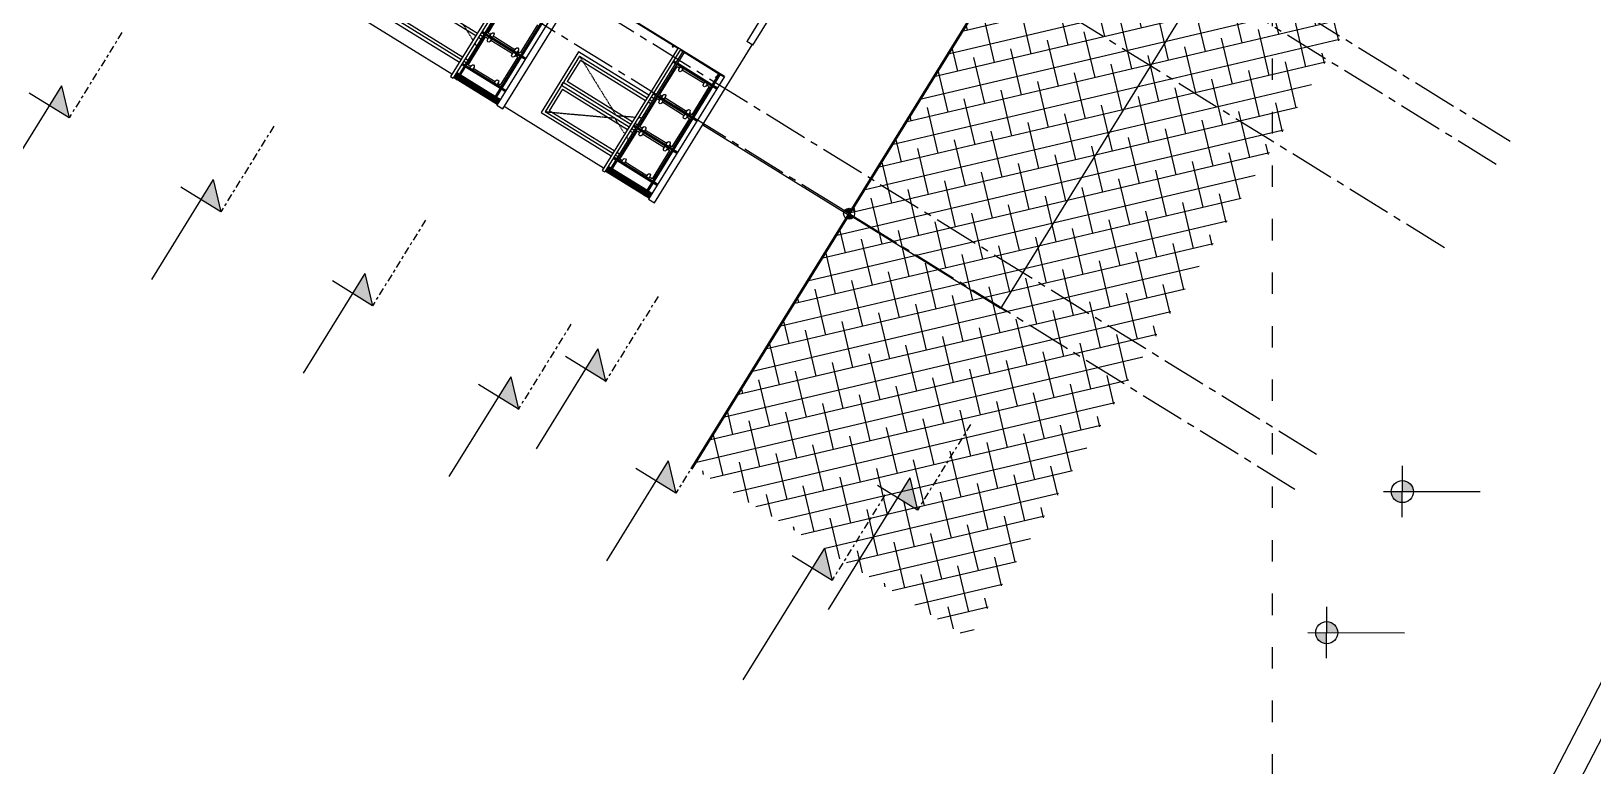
# Model space of a CAD drawing. Header units: millimetres. Extents: x 1373 to 40779, y 1939 to 6439.
# Drawn here: x 2714 to 3371, y 2988 to 3296 of the extents above; entities that cross this region are included whole.
import ezdxf

# ---------------------------------------------------------------- set-up
doc = ezdxf.new("R2010")
doc.units = ezdxf.units.MM
for name, pattern in [('ACAD_ISO03W100', [30, 12, -18]), ('Center', [3, 1.2, -0.6, 0.6, -0.6]), ('Centre', [1.34939, 0.635, -0.23813, 0.23813, -0.23813]), ('DASHDOTX2', [50.8, 25.4, -12.7, 0, -12.7]), ('IMPORT-CENTER2', [112.5, 75, -12.5, 12.5, -12.5])]:
    doc.linetypes.add(name, pattern=pattern)
for name, color, linetype, lineweight in [('A-DETL', 6, 'Continuous', 30), ('A-DOOR', 31, 'Continuous', 18), ('A-DOOR-FRAM', 31, 'Continuous', 18), ('A-FLOR', 192, 'Continuous', 30), ('A-FLOR-HRAL', 11, 'Continuous', 18), ('A-FLOR-LEVL', 51, 'Continuous', 18), ('A-GLAZ', 151, 'Continuous', 18), ('A-WALL', 20, 'Continuous', 9), ('HESAPLAMALAR', 2, 'Continuous', 30), ('kest', 4, 'DASHDOTX2', 50), ('S-GRID', 252, 'IMPORT-CENTER2', 5), ('ÖLÇÜ', 30, 'Continuous', 20)]:
    doc.layers.add(name, color=color, linetype=linetype, lineweight=lineweight)
doc.layers.add('TEFRIŞ', color=7, linetype='Continuous')
doc.styles.get("Standard").update_dxf_attribs({"font": 'arial.ttf'})
doc.dimstyles.new('vaziyet için', dxfattribs={"dimtxt": 25, "dimasz": 15, "dimexe": 0.01, "dimexo": 0.01, "dimtad": 1, "dimdec": 0, "dimtxsty": 'Standard', "dimblk": 'ARCHTICK', "dimcen": 2.5, "dimclrt": 1, "dimazin": 3, "dimtfac": 1, "dimtdec": 0, "dimtmove": 0, "dimatfit": 3, "dimldrblk": 'ARCHTICK', "dimfxl": 2, "dimfxlon": 1, "dimarcsym": 0})

# ---------------------------------------------------------------- blocks, each defined once
blk = doc.blocks.new('_ArchTick')
at = {"color": 0, "linetype": 'ByBlock', "const_width": 0.15}
blk.add_lwpolyline([(-0.5, -0.5), (0.5, 0.5)], dxfattribs=at)
blk = doc.blocks.new('*D20622')
at = {"color": 0, "lineweight": -2, "transparency": 16777216}
for p, q in [((25641, -17347.9), (25307.2, -17991.7)), ((25642.8, -17348.8), (25641, -17347.9)), ((24940, -18699.9), (25273.8, -18056.1)), ((24941.8, -18700.8), (24940, -18699.9))]:
    blk.add_line(p, q, dxfattribs=at)
at = {"layer": 'Defpoints', "color": 0, "transparency": 16777216}
for p in [(25641, -17347.9), (25710.2, -17383.8), (25009.2, -18735.8)]:
    blk.add_point(p, dxfattribs=at)
at = {"color": 0, "lineweight": -2, "transparency": 16777216, "xscale": 15, "yscale": 15, "zscale": 15}
for p, rotation in [((25641, -17347.9), 62.59366157030384), ((24940, -18699.9), 242.5936615703039)]:
    blk.add_blockref('_ArchTick', p, dxfattribs=dict(at, rotation=rotation))
at = {"color": 1, "transparency": 16777216, "insert": (25290.5, -18023.9), "char_height": 25, "attachment_point": 5, "rotation": 62.5937}
blk.add_mtext('\\A1;1523', dxfattribs=at)
blk = doc.blocks.new('*D20681')
at = {"color": 0, "lineweight": -2, "transparency": 16777216}
for p, q in [((1782.4, 4151.2), (1123.7, 2879.7)), ((1784.2, 4150.3), (1782.4, 4151.2)), ((430.4, 1541.2), (1089.1, 2812.8)), ((432.2, 1540.3), (430.4, 1541.2))]:
    blk.add_line(p, q, dxfattribs=at)
at = {"layer": 'Defpoints', "color": 0, "transparency": 16777216}
for p in [(1890.6, 4095.2), (430.4, 1541.2), (538.6, 1485.2)]:
    blk.add_point(p, dxfattribs=at)
at = {"color": 0, "lineweight": -2, "transparency": 16777216, "xscale": 15, "yscale": 15, "zscale": 15}
for p, rotation in [((1782.4, 4151.2), 62.61549720271305), ((430.4, 1541.2), 242.6154972027131)]:
    blk.add_blockref('_ArchTick', p, dxfattribs=dict(at, rotation=rotation))
at = {"color": 1, "transparency": 16777216, "insert": (1106.4, 2846.2), "char_height": 25, "attachment_point": 5, "rotation": 62.6155}
blk.add_mtext('\\A1;2939', dxfattribs=at)
blk = doc.blocks.new('sfthgfhfgh')
at = {"layer": 'ÖLÇÜ'}
h = blk.add_hatch(color=256, dxfattribs=at)
h.paths.add_polyline_path([(-3321.6, 15883.9), (-3321.1, 15834.4), (-3271.6, 15834.9, 0.414214)])
h.paths.add_polyline_path([(-3370.6, 15833.9, 0.414214), (-3320.6, 15784.9), (-3321.1, 15834.4)])
at = {"layer": 'TEFRIŞ', "color": 4}
blk.add_line((-3320.4, 15719.6), (-3321.8, 15950.7), dxfattribs=at)
at = {"layer": 'ÖLÇÜ'}
blk.add_line((-3406.1, 15833.6), (-2971.1, 15837.8), dxfattribs=at)
blk.add_circle((-3321.1, 15834.4), 49.5, dxfattribs=at)
blk = doc.blocks.new('_MB_KAPI_CAMLI_B - _m_kapı_90_camlı-V74-ÖN GÖRÜNÜŞ')
at = {"layer": 'A-DOOR'}
for p, q in [((1027.2, 200), (1027.2, 201.2)), ((1028.7, 200.7), (1027.2, 200.7)), ((1027.2, 198.8), (1027.2, 200)), ((1027.2, 199.3), (1028.7, 199.3)), ((1027.9, 110.2), (1027.9, 110.8)), ((1034.1, 110.5), (1028.3, 110.5)), ((1028.3, 110.5), (1028.3, 110.2)), ((1036.1, 111.5), (1034.1, 111.5)), ((1034.1, 111.5), (1034.1, 110.2)), ((1036.1, 111.5), (1036.1, 110.2))]:
    blk.add_line(p, q, dxfattribs=at)
at = {"layer": 'A-DOOR', "flags": 128}
for points in [[(1029.7, 200.7), (1029.7, 200.7), (1029.7, 200.7), (1029.7, 200.7), (1029.7, 200.7), (1029.7, 200.7), (1029.7, 200.7), (1029.6, 200.7), (1029.6, 200.7), (1029.6, 200.7), (1029.6, 200.7), (1029.6, 200.7), (1029.6, 200.7), (1029.6, 200.7), (1029.5, 200.7), (1029.5, 200.7), (1029.5, 200.7), (1029.5, 200.7), (1029.4, 200.7), (1029.4, 200.7), (1029.4, 200.7), (1029.4, 200.7), (1029.3, 200.7), (1029.3, 200.7), (1029.3, 200.7), (1029.2, 200.7), (1029.2, 200.7), (1029.2, 200.7), (1029.1, 200.7), (1029.1, 200.7), (1029, 200.7), (1029, 200.7), (1029, 200.7), (1028.9, 200.7), (1028.9, 200.7), (1028.9, 200.7), (1028.8, 200.7), (1028.8, 200.7), (1028.7, 200.7), (1028.7, 200.7), (1028.7, 200.7)], [(1028.7, 199.3), (1028.7, 199.3), (1028.8, 199.3), (1028.8, 199.3), (1028.8, 199.3), (1028.9, 199.3), (1028.9, 199.3), (1029, 199.3), (1029, 199.3), (1029, 199.3), (1029.1, 199.3), (1029.1, 199.3), (1029.1, 199.3), (1029.2, 199.3), (1029.2, 199.3), (1029.3, 199.3), (1029.3, 199.3), (1029.3, 199.3), (1029.3, 199.3), (1029.4, 199.3), (1029.4, 199.3), (1029.4, 199.3), (1029.5, 199.3), (1029.5, 199.3), (1029.5, 199.3), (1029.5, 199.3), (1029.5, 199.3), (1029.6, 199.3), (1029.6, 199.3), (1029.6, 199.3), (1029.6, 199.3), (1029.6, 199.3), (1029.6, 199.3), (1029.7, 199.3), (1029.7, 199.3), (1029.7, 199.3), (1029.7, 199.3), (1029.7, 199.3), (1029.7, 199.3), (1029.7, 199.3)], [(1027.1, 111.7), (1027.1, 111.7), (1027.2, 111.7), (1027.3, 111.6), (1027.3, 111.6), (1027.4, 111.5), (1027.5, 111.5), (1027.5, 111.4), (1027.6, 111.3), (1027.6, 111.3), (1027.7, 111.2), (1027.7, 111.2), (1027.8, 111.1), (1027.8, 111), (1027.8, 111), (1027.9, 110.9), (1027.9, 110.8), (1027.9, 110.8)], [(1027.9, 110.8), (1027.9, 110.8), (1027.9, 110.8), (1027.9, 110.8), (1028, 110.7), (1028, 110.7), (1028, 110.7), (1028, 110.7), (1028, 110.7), (1028, 110.7), (1028, 110.6), (1028.1, 110.6), (1028.1, 110.6), (1028.1, 110.6), (1028.1, 110.6), (1028.1, 110.6), (1028.1, 110.6), (1028.2, 110.6), (1028.2, 110.5), (1028.2, 110.5), (1028.2, 110.5), (1028.2, 110.5), (1028.3, 110.5), (1028.3, 110.5), (1028.3, 110.5), (1028.3, 110.5), (1028.3, 110.5), (1028.3, 110.5)]]:
    blk.add_lwpolyline(points, dxfattribs=at)
at = {"layer": 'A-DOOR'}
for start, end in [(60, 105), (255, 300), (0, 30), (330, 0)]:
    blk.add_arc((1029.7, 200), 0.7, start, end, dxfattribs=at)
at = {"layer": 'A-DOOR-FRAM'}
for p, q in [((1027.1, 317.5), (1026.1, 317.5)), ((1027.1, 317.5), (1027.1, 191.4)), ((1027.1, 186.4), (1027.1, 181.3)), ((1027.1, 178.7), (1027.1, 110.2)), ((1027.1, 107.6), (1027.1, 100))]:
    blk.add_line(p, q, dxfattribs=at)
blk = doc.blocks.new('RFFRFR')
at = {"layer": 'A-FLOR-LEVL'}
for points in [[(27079, -1469.4), (27079, -1508.9), (27039.6, -1469.4)], [(27079, -1772.2), (27079, -1811.7), (27039.6, -1772.2)], [(27079, -2072.2), (27079, -2111.7), (27039.6, -2072.2)], [(27079, -2372.2), (27079, -2411.7), (27039.6, -2372.2)], [(27079, -2672.2), (27079, -2711.7), (27039.6, -2672.2)], [(27097.9, -2972.2), (27097.9, -3011.7), (27058.4, -2972.2)], [(26981.1, -3072.2), (26981.1, -3111.7), (26941.6, -3072.2)], [(27079, -3271.7), (27079, -3311.2), (27039.6, -3271.7)], [(27065.5, -3572.2), (27065.5, -3611.7), (27026, -3572.2)], [(26889.4, -3632.2), (26889.4, -3671.7), (26849.9, -3632.2)]]:
    blk.add_hatch(color=256, dxfattribs=at).paths.add_polyline_path(points)
for p, q in [((27079, -1508.9), (27079, -1430)), ((27039.6, -1469.4), (27079, -1508.9)), ((27039.6, -1469.4), (27237, -1469.4)), ((27079, -1811.7), (27079, -1732.7)), ((27039.6, -1772.2), (27079, -1811.7)), ((27039.6, -1772.2), (27237, -1772.2)), ((27079, -2111.7), (27079, -2032.7)), ((27039.6, -2072.2), (27079, -2111.7)), ((27039.6, -2072.2), (27237, -2072.2)), ((27079, -2411.7), (27079, -2332.7)), ((27039.6, -2372.2), (27079, -2411.7)), ((27039.6, -2372.2), (27237, -2372.2)), ((27079, -2711.7), (27079, -2632.7)), ((27039.6, -2672.2), (27079, -2711.7)), ((27039.6, -2672.2), (27237, -2672.2)), ((27097.9, -3011.7), (27097.9, -2932.7)), ((27058.4, -2972.2), (27097.9, -3011.7)), ((27058.4, -2972.2), (27255.9, -2972.2)), ((26981.1, -3111.7), (26981.1, -3032.7)), ((26941.6, -3072.2), (26981.1, -3111.7)), ((26941.6, -3072.2), (27139.1, -3072.2)), ((27079, -3311.2), (27079, -3232.2)), ((27039.6, -3271.7), (27079, -3311.2)), ((27039.6, -3271.7), (27237, -3271.7)), ((27065.5, -3611.7), (27065.5, -3532.7)), ((26889.4, -3671.7), (26889.4, -3592.7)), ((27026, -3572.2), (27065.5, -3611.7)), ((27026, -3572.2), (27286.7, -3572.2)), ((26849.9, -3632.2), (26889.4, -3671.7)), ((26849.9, -3632.2), (27110.6, -3632.2))]:
    blk.add_line(p, q, dxfattribs=at)
at = {"layer": 'A-FLOR-LEVL', "linetype": 'Centre', "ltscale": 20}
for p, q in [((26909.9, -1508.9), (27079, -1508.9)), ((26909.9, -1811.7), (27079, -1811.7)), ((26909.9, -2111.7), (27079, -2111.7)), ((26909.9, -2411.7), (27079, -2411.7)), ((26909.9, -2711.7), (27079, -2711.7)), ((26929.9, -3011.7), (27099, -3011.7)), ((26813.1, -3111.7), (26982.2, -3111.7)), ((26909.9, -3311.2), (27079, -3311.2)), ((26896.4, -3611.7), (27065.5, -3611.7)), ((26720.2, -3671.7), (26889.4, -3671.7))]:
    blk.add_line(p, q, dxfattribs=at)
blk = doc.blocks.new('A$C06b003cd')
at = {"layer": 'A-DETL', "lineweight": 25}
h = blk.add_hatch(dxfattribs=at)
h.set_pattern_fill('ANSI38', color=8, scale=10)
h.set_pattern_definition([(45, (-29923.67, -2691.71), (-22.45064, 22.45064), []), (135, (-29923.67, -2691.71), (-67.35192, 22.45064), [79.375, -47.625])])
h.paths.add_polyline_path([(289.9, 884), (3343.9, 884), (3343.9, 337.1), (289.9, 337.1)])
at = {"layer": 'A-FLOR', "color": 1, "lineweight": 20}
for p, q in [((2756.2, 1484), (2998.7, 1484)), ((2998.7, 1472), (2756.2, 1472)), ((2998.7, 1484), (2998.7, 1472)), ((2756.2, 1184), (2998.7, 1184)), ((2998.7, 1184), (2998.7, 1172)), ((2998.7, 1172), (2686.3, 1172)), ((2842.4, 584), (2842.4, 572))]:
    blk.add_line(p, q, dxfattribs=at)
at = {"layer": 'A-FLOR-HRAL'}
for p, q in [((2756.2, 1575.5), (2998.7, 1575.5)), ((2998.7, 1575.5), (2998.7, 1570.4)), ((2756.2, 1570.4), (2998.7, 1570.4)), ((2756.2, 1565.3), (2997.3, 1565.3)), ((2756.2, 1562.8), (2997.3, 1562.8)), ((2903.3, 1560.2), (2847.4, 1560.2)), ((2905.8, 1555.2), (2900.7, 1555.2)), ((2900.7, 1550.1), (2905.8, 1550.1)), ((2903.3, 1555.2), (2903.3, 1560.2)), ((2903.3, 1506.9), (2903.3, 1550.1)), ((2905.8, 1550.1), (2905.8, 1555.2)), ((2906.1, 1565.3), (2906.1, 1570.4)), ((2906.1, 1494.2), (2906.1, 1562.8)), ((2908, 1570.4), (2908, 1565.3)), ((2908, 1562.8), (2908, 1494.2)), ((2913.4, 1555.2), (2908.3, 1555.2)), ((2908.3, 1555.2), (2908.3, 1550.1)), ((2908.3, 1550.1), (2913.4, 1550.1)), ((2966.8, 1560.2), (2910.9, 1560.2)), ((2910.9, 1560.2), (2910.9, 1555.2)), ((2910.9, 1550.1), (2910.9, 1506.9)), ((2969.3, 1555.2), (2964.2, 1555.2)), ((2964.2, 1550.1), (2969.3, 1550.1)), ((2966.8, 1555.2), (2966.8, 1560.2)), ((2966.8, 1506.9), (2966.8, 1550.1)), ((2969.3, 1550.1), (2969.3, 1555.2)), ((2969.6, 1565.3), (2969.6, 1570.4)), ((2969.6, 1494.2), (2969.6, 1562.8)), ((2971.5, 1570.4), (2971.5, 1565.3)), ((2971.5, 1562.8), (2971.5, 1494.2)), ((2987.7, 1565.3), (2987.7, 1570.4)), ((2987.7, 1494.2), (2987.7, 1562.8)), ((2989, 1565.3), (2989, 1570.4)), ((2989, 1494.2), (2989, 1562.8)), ((2989.1, 1565.3), (2989.1, 1570.4)), ((2989.1, 1494.2), (2989.1, 1562.8)), ((2989.6, 1555.2), (2989.4, 1555.2)), ((2989.4, 1555.2), (2989.4, 1550.1)), ((2989.4, 1550.1), (2989.6, 1550.1)), ((2990.4, 1555.2), (2989.6, 1555.2)), ((2989.6, 1550.1), (2990.4, 1550.1)), ((2990.2, 1560.2), (2990.2, 1555.2)), ((2991.8, 1560.2), (2990.2, 1560.2)), ((2990.2, 1550.1), (2990.2, 1506.9)), ((2991, 1565.3), (2991, 1570.4)), ((2991, 1560.2), (2991, 1562.8)), ((2991.6, 1565.3), (2991.6, 1570.4)), ((2991.6, 1560.2), (2991.6, 1562.8)), ((2991.8, 1565.3), (2991.8, 1570.4)), ((2991.8, 1494.2), (2991.8, 1562.8)), ((2991.9, 1565.3), (2991.9, 1570.4)), ((2991.9, 1494.2), (2991.9, 1562.8)), ((2992.4, 1555.2), (2992.2, 1555.2)), ((2992.2, 1555.2), (2992.2, 1550.1)), ((2992.2, 1550.1), (2992.4, 1550.1)), ((2993.2, 1555.2), (2992.4, 1555.2)), ((2992.4, 1550.1), (2993.2, 1550.1)), ((2992.9, 1560.2), (2992.9, 1555.2)), ((2994.5, 1560.2), (2992.9, 1560.2)), ((2992.9, 1550.1), (2992.9, 1506.9)), ((2993.8, 1565.3), (2993.8, 1570.4)), ((2993.8, 1560.2), (2993.8, 1562.8)), ((2994.5, 1565.3), (2994.5, 1570.4)), ((2994.5, 1494.2), (2994.5, 1562.8)), ((2994.6, 1565.3), (2994.6, 1570.4)), ((2994.6, 1494.2), (2994.6, 1562.8)), ((2994.7, 1570.4), (2994.7, 1484)), ((2996.1, 1484), (2996.1, 1570.4)), ((2997.3, 1484), (2997.3, 1570.4)), ((2997.3, 1565.3), (2997.3, 1562.8)), ((2847.4, 1496.7), (2903.3, 1496.7)), ((2905.8, 1506.9), (2900.7, 1506.9)), ((2900.7, 1501.8), (2905.8, 1501.8)), ((2903.3, 1496.7), (2903.3, 1501.8)), ((2905.8, 1501.8), (2905.8, 1506.9)), ((2913.4, 1506.9), (2908.3, 1506.9)), ((2908.3, 1506.9), (2908.3, 1501.8)), ((2908.3, 1501.8), (2913.4, 1501.8)), ((2910.9, 1501.8), (2910.9, 1496.7)), ((2910.9, 1496.7), (2966.8, 1496.7)), ((2969.3, 1506.9), (2964.2, 1506.9)), ((2964.2, 1501.8), (2969.3, 1501.8)), ((2966.8, 1496.7), (2966.8, 1501.8)), ((2969.3, 1501.8), (2969.3, 1506.9)), ((2989.6, 1506.9), (2989.4, 1506.9)), ((2989.4, 1506.9), (2989.4, 1501.8)), ((2989.4, 1501.8), (2989.6, 1501.8)), ((2990.4, 1506.9), (2989.6, 1506.9)), ((2989.6, 1501.8), (2990.4, 1501.8)), ((2990.2, 1501.8), (2990.2, 1496.7)), ((2990.2, 1496.7), (2991.8, 1496.7)), ((2991, 1494.2), (2991, 1496.7)), ((2991.6, 1494.2), (2991.6, 1496.7)), ((2992.4, 1506.9), (2992.2, 1506.9)), ((2992.2, 1506.9), (2992.2, 1501.8)), ((2992.2, 1501.8), (2992.4, 1501.8)), ((2993.2, 1506.9), (2992.4, 1506.9)), ((2992.4, 1501.8), (2993.2, 1501.8)), ((2992.9, 1501.8), (2992.9, 1496.7)), ((2992.9, 1496.7), (2994.5, 1496.7)), ((2993.8, 1494.2), (2993.8, 1496.7)), ((2756.2, 1494.2), (2997.3, 1494.2)), ((2756.2, 1491.7), (2997.3, 1491.7)), ((2906.1, 1484), (2906.1, 1491.7)), ((2908, 1491.7), (2908, 1484)), ((2969.6, 1484), (2969.6, 1491.7)), ((2971.5, 1491.7), (2971.5, 1484)), ((2987.7, 1484), (2987.7, 1491.7)), ((2989, 1484), (2989, 1491.7)), ((2989.1, 1484), (2989.1, 1491.7)), ((2991, 1484), (2991, 1491.7)), ((2991.6, 1484), (2991.6, 1491.7)), ((2991.8, 1484), (2991.8, 1491.7)), ((2991.9, 1484), (2991.9, 1491.7)), ((2993.8, 1484), (2993.8, 1491.7)), ((2994.5, 1484), (2994.5, 1491.7)), ((2994.6, 1484), (2994.6, 1491.7)), ((2997.3, 1494.2), (2997.3, 1491.7)), ((2756.2, 1275.5), (2998.7, 1275.5)), ((2756.2, 1270.4), (2998.7, 1270.4)), ((2756.2, 1265.3), (2997.3, 1265.3)), ((2756.2, 1262.8), (2997.3, 1262.8)), ((2756.9, 1184), (2756.9, 1270.4)), ((2779.1, 1265.3), (2779.1, 1270.4)), ((2779.1, 1194.2), (2779.1, 1262.8)), ((2781, 1270.4), (2781, 1265.3)), ((2781, 1262.8), (2781, 1194.2)), ((2839.8, 1260.2), (2783.9, 1260.2)), ((2783.9, 1260.2), (2783.9, 1255.2)), ((2839.8, 1255.2), (2839.8, 1260.2)), ((2842.6, 1265.3), (2842.6, 1270.4)), ((2842.6, 1194.2), (2842.6, 1262.8)), ((2844.5, 1270.4), (2844.5, 1265.3)), ((2844.5, 1262.8), (2844.5, 1194.2)), ((2903.3, 1260.2), (2847.4, 1260.2)), ((2847.4, 1260.2), (2847.4, 1255.2)), ((2903.3, 1255.2), (2903.3, 1260.2)), ((2906.1, 1265.3), (2906.1, 1270.4)), ((2906.1, 1194.2), (2906.1, 1262.8)), ((2908, 1270.4), (2908, 1265.3)), ((2908, 1262.8), (2908, 1194.2)), ((2966.8, 1260.2), (2910.9, 1260.2)), ((2910.9, 1260.2), (2910.9, 1255.2)), ((2966.8, 1255.2), (2966.8, 1260.2)), ((2969.6, 1265.3), (2969.6, 1270.4)), ((2969.6, 1194.2), (2969.6, 1262.8)), ((2971.5, 1270.4), (2971.5, 1265.3)), ((2971.5, 1262.8), (2971.5, 1194.2)), ((2987.7, 1265.3), (2987.7, 1270.4)), ((2987.7, 1194.2), (2987.7, 1262.8)), ((2989, 1265.3), (2989, 1270.4)), ((2989, 1194.2), (2989, 1262.8)), ((2989.1, 1265.3), (2989.1, 1270.4)), ((2989.1, 1194.2), (2989.1, 1262.8)), ((2990.2, 1260.2), (2990.2, 1255.2)), ((2991.8, 1260.2), (2990.2, 1260.2)), ((2991, 1265.3), (2991, 1270.4)), ((2991, 1260.2), (2991, 1262.8)), ((2991.6, 1265.3), (2991.6, 1270.4)), ((2991.6, 1260.2), (2991.6, 1262.8)), ((2991.8, 1265.3), (2991.8, 1270.4)), ((2991.8, 1194.2), (2991.8, 1262.8)), ((2991.9, 1265.3), (2991.9, 1270.4)), ((2991.9, 1194.2), (2991.9, 1262.8)), ((2992.9, 1260.2), (2992.9, 1255.2)), ((2994.5, 1260.2), (2992.9, 1260.2)), ((2993.8, 1265.3), (2993.8, 1270.4)), ((2993.8, 1260.2), (2993.8, 1262.8)), ((2994.5, 1265.3), (2994.5, 1270.4)), ((2994.5, 1194.2), (2994.5, 1262.8)), ((2994.6, 1265.3), (2994.6, 1270.4)), ((2994.6, 1194.2), (2994.6, 1262.8)), ((2994.7, 1270.4), (2994.7, 1184)), ((2996.1, 1184), (2996.1, 1270.4)), ((2997.3, 1184), (2997.3, 1270.4)), ((2997.3, 1265.3), (2997.3, 1262.8)), ((2998.7, 1275.5), (2998.7, 1270.4)), ((2786.4, 1255.2), (2781.3, 1255.2)), ((2781.3, 1255.2), (2781.3, 1250.1)), ((2781.3, 1250.1), (2786.4, 1250.1)), ((2783.9, 1250.1), (2783.9, 1206.9)), ((2842.3, 1255.2), (2837.2, 1255.2)), ((2837.2, 1250.1), (2842.3, 1250.1)), ((2839.8, 1206.9), (2839.8, 1250.1)), ((2842.3, 1250.1), (2842.3, 1255.2)), ((2849.9, 1255.2), (2844.8, 1255.2)), ((2844.8, 1255.2), (2844.8, 1250.1)), ((2844.8, 1250.1), (2849.9, 1250.1)), ((2847.4, 1250.1), (2847.4, 1206.9)), ((2905.8, 1255.2), (2900.7, 1255.2)), ((2900.7, 1250.1), (2905.8, 1250.1)), ((2903.3, 1206.9), (2903.3, 1250.1)), ((2905.8, 1250.1), (2905.8, 1255.2)), ((2913.4, 1255.2), (2908.3, 1255.2)), ((2908.3, 1255.2), (2908.3, 1250.1)), ((2908.3, 1250.1), (2913.4, 1250.1)), ((2910.9, 1250.1), (2910.9, 1206.9)), ((2969.3, 1255.2), (2964.2, 1255.2)), ((2964.2, 1250.1), (2969.3, 1250.1)), ((2966.8, 1206.9), (2966.8, 1250.1)), ((2969.3, 1250.1), (2969.3, 1255.2)), ((2989.6, 1255.2), (2989.4, 1255.2)), ((2989.4, 1255.2), (2989.4, 1250.1)), ((2989.4, 1250.1), (2989.6, 1250.1)), ((2990.4, 1255.2), (2989.6, 1255.2)), ((2989.6, 1250.1), (2990.4, 1250.1)), ((2990.2, 1250.1), (2990.2, 1206.9)), ((2992.4, 1255.2), (2992.2, 1255.2)), ((2992.2, 1255.2), (2992.2, 1250.1)), ((2992.2, 1250.1), (2992.4, 1250.1)), ((2993.2, 1255.2), (2992.4, 1255.2)), ((2992.4, 1250.1), (2993.2, 1250.1)), ((2992.9, 1250.1), (2992.9, 1206.9)), ((2756.2, 1194.2), (2997.3, 1194.2)), ((2756.2, 1191.7), (2997.3, 1191.7)), ((2779.1, 1184), (2779.1, 1191.7)), ((2781, 1191.7), (2781, 1184)), ((2786.4, 1206.9), (2781.3, 1206.9)), ((2781.3, 1206.9), (2781.3, 1201.8)), ((2781.3, 1201.8), (2786.4, 1201.8)), ((2783.9, 1201.8), (2783.9, 1196.7)), ((2783.9, 1196.7), (2839.8, 1196.7)), ((2842.3, 1206.9), (2837.2, 1206.9)), ((2837.2, 1201.8), (2842.3, 1201.8)), ((2839.8, 1196.7), (2839.8, 1201.8)), ((2842.3, 1201.8), (2842.3, 1206.9)), ((2842.6, 1184), (2842.6, 1191.7)), ((2844.5, 1191.7), (2844.5, 1184)), ((2849.9, 1206.9), (2844.8, 1206.9)), ((2844.8, 1206.9), (2844.8, 1201.8)), ((2844.8, 1201.8), (2849.9, 1201.8)), ((2847.4, 1201.8), (2847.4, 1196.7)), ((2847.4, 1196.7), (2903.3, 1196.7)), ((2905.8, 1206.9), (2900.7, 1206.9)), ((2900.7, 1201.8), (2905.8, 1201.8)), ((2903.3, 1196.7), (2903.3, 1201.8)), ((2905.8, 1201.8), (2905.8, 1206.9)), ((2906.1, 1184), (2906.1, 1191.7)), ((2908, 1191.7), (2908, 1184)), ((2913.4, 1206.9), (2908.3, 1206.9)), ((2908.3, 1206.9), (2908.3, 1201.8)), ((2908.3, 1201.8), (2913.4, 1201.8)), ((2910.9, 1201.8), (2910.9, 1196.7)), ((2910.9, 1196.7), (2966.8, 1196.7)), ((2969.3, 1206.9), (2964.2, 1206.9)), ((2964.2, 1201.8), (2969.3, 1201.8)), ((2966.8, 1196.7), (2966.8, 1201.8)), ((2969.3, 1201.8), (2969.3, 1206.9)), ((2969.6, 1184), (2969.6, 1191.7)), ((2971.5, 1191.7), (2971.5, 1184)), ((2987.7, 1184), (2987.7, 1191.7)), ((2989, 1184), (2989, 1191.7)), ((2989.1, 1184), (2989.1, 1191.7)), ((2989.6, 1206.9), (2989.4, 1206.9)), ((2989.4, 1206.9), (2989.4, 1201.8)), ((2989.4, 1201.8), (2989.6, 1201.8)), ((2990.4, 1206.9), (2989.6, 1206.9)), ((2989.6, 1201.8), (2990.4, 1201.8)), ((2990.2, 1201.8), (2990.2, 1196.7)), ((2990.2, 1196.7), (2991.8, 1196.7)), ((2991, 1194.2), (2991, 1196.7)), ((2991, 1184), (2991, 1191.7)), ((2991.6, 1194.2), (2991.6, 1196.7)), ((2991.6, 1184), (2991.6, 1191.7)), ((2991.8, 1184), (2991.8, 1191.7)), ((2991.9, 1184), (2991.9, 1191.7)), ((2992.4, 1206.9), (2992.2, 1206.9)), ((2992.2, 1206.9), (2992.2, 1201.8)), ((2992.2, 1201.8), (2992.4, 1201.8)), ((2993.2, 1206.9), (2992.4, 1206.9)), ((2992.4, 1201.8), (2993.2, 1201.8)), ((2992.9, 1201.8), (2992.9, 1196.7)), ((2992.9, 1196.7), (2994.5, 1196.7)), ((2993.8, 1194.2), (2993.8, 1196.7)), ((2993.8, 1184), (2993.8, 1191.7)), ((2994.5, 1184), (2994.5, 1191.7)), ((2994.6, 1184), (2994.6, 1191.7)), ((2997.3, 1194.2), (2997.3, 1191.7))]:
    blk.add_line(p, q, dxfattribs=at)
at = {"layer": 'A-FLOR-HRAL', "linetype": 'Continuous'}
for p, q in [((2907.1, 1565.3), (2907.1, 1570.4)), ((2907.1, 1494.2), (2907.1, 1562.8)), ((2970.6, 1565.3), (2970.6, 1570.4)), ((2970.6, 1494.2), (2970.6, 1562.8)), ((2989.1, 1565.3), (2989.1, 1567.9)), ((2990, 1565.3), (2990, 1570.4)), ((2990, 1555.2), (2990, 1562.8)), ((2990, 1506.9), (2990, 1550.1)), ((2991.8, 1565.3), (2991.8, 1567.9)), ((2992.8, 1565.3), (2992.8, 1570.4)), ((2992.8, 1555.2), (2992.8, 1562.8)), ((2992.8, 1506.9), (2992.8, 1550.1)), ((2989.1, 1494.2), (2989.1, 1499.5)), ((2990, 1494.2), (2990, 1501.8)), ((2992.8, 1494.2), (2992.8, 1501.8)), ((2907.1, 1484), (2907.1, 1491.7)), ((2970.6, 1484), (2970.6, 1491.7)), ((2989.1, 1484), (2989.1, 1484.2)), ((2990, 1484), (2990, 1491.7)), ((2992.8, 1484.1), (2992.8, 1491.7)), ((2780.1, 1265.3), (2780.1, 1270.4)), ((2780.1, 1194.2), (2780.1, 1262.8)), ((2843.6, 1265.3), (2843.6, 1270.4)), ((2843.6, 1194.2), (2843.6, 1262.8)), ((2907.1, 1265.3), (2907.1, 1270.4)), ((2907.1, 1194.2), (2907.1, 1262.8)), ((2970.6, 1265.3), (2970.6, 1270.4)), ((2970.6, 1194.2), (2970.6, 1262.8)), ((2989.1, 1265.3), (2989.1, 1267.9)), ((2990, 1265.3), (2990, 1270.4)), ((2990, 1255.2), (2990, 1262.8)), ((2991.8, 1265.3), (2991.8, 1267.9)), ((2992.8, 1265.3), (2992.8, 1270.4)), ((2992.8, 1255.2), (2992.8, 1262.8)), ((2990, 1206.9), (2990, 1250.1)), ((2992.8, 1206.9), (2992.8, 1250.1)), ((2780.1, 1184), (2780.1, 1191.7)), ((2843.6, 1184), (2843.6, 1191.7)), ((2907.1, 1184), (2907.1, 1191.7)), ((2970.6, 1184), (2970.6, 1191.7)), ((2989.1, 1194.2), (2989.1, 1198.8)), ((2989.1, 1184), (2989.1, 1184.2)), ((2990, 1194.2), (2990, 1201.8)), ((2990, 1184), (2990, 1191.7)), ((2992.8, 1194.2), (2992.8, 1201.8)), ((2992.8, 1184.1), (2992.8, 1191.7)), ((2994.6, 1194.2), (2994.6, 1195.5)), ((2994.6, 1184), (2994.6, 1186.5))]:
    blk.add_line(p, q, dxfattribs=at)
at = {"layer": 'A-FLOR-HRAL'}
for centre, start, end in [((2900.7, 1552.6), 90, 270), ((2913.4, 1552.6), 270, 90), ((2964.2, 1552.6), 90, 270), ((2900.7, 1504.4), 90, 270), ((2913.4, 1504.4), 270, 90), ((2964.2, 1504.4), 90, 270), ((2786.4, 1252.6), 270, 90), ((2837.2, 1252.6), 90, 270), ((2849.9, 1252.6), 270, 90), ((2900.7, 1252.6), 90, 270), ((2913.4, 1252.6), 270, 90), ((2964.2, 1252.6), 90, 270), ((2786.4, 1204.4), 270, 90), ((2837.2, 1204.4), 90, 270), ((2849.9, 1204.4), 270, 90), ((2900.7, 1204.4), 90, 270), ((2913.4, 1204.4), 270, 90), ((2964.2, 1204.4), 90, 270)]:
    blk.add_arc(centre, 2.54, start, end, dxfattribs=at)
for centre, start_param, end_param in [((2989.6, 1552.6), 3.141593, 6.283185), ((2991.9, 1552.6), 0.851761, 2.289831), ((2992.4, 1552.6), 3.141593, 6.283185), ((2994.6, 1552.6), 0.851761, 2.289831), ((2989.6, 1504.4), 3.141593, 6.283185), ((2991.9, 1504.4), 0.851761, 2.289831), ((2992.4, 1504.4), 3.141593, 6.283185), ((2994.6, 1504.4), 0.851761, 2.289831), ((2989.6, 1252.6), 3.141593, 6.283185), ((2991.9, 1252.6), 0.851761, 2.289831), ((2992.4, 1252.6), 3.141593, 6.283185), ((2994.6, 1252.6), 0.851761, 2.289831), ((2989.6, 1204.4), 3.141593, 6.283185), ((2991.9, 1204.4), 0.851761, 2.289831), ((2992.4, 1204.4), 3.141593, 6.283185), ((2994.6, 1204.4), 0.851761, 2.289831)]:
    blk.add_ellipse(centre, major_axis=(0, 2.54), ratio=0.043477, start_param=start_param, end_param=end_param, dxfattribs=at)
at = {"layer": 'A-GLAZ'}
for p, q in [((2912.7, 1709), (2912.7, 1575.5)), ((2965.2, 1575.5), (2965.2, 1709)), ((2917.7, 1704), (2917.7, 1575.5)), ((2960.2, 1575.5), (2960.2, 1704)), ((2902.7, 1560.2), (2902.7, 1562.8)), ((2912.7, 1570.4), (2912.7, 1565.3)), ((2912.7, 1562.8), (2912.7, 1560.2)), ((2917.7, 1570.4), (2917.7, 1565.3)), ((2917.7, 1562.8), (2917.7, 1560.2)), ((2960.2, 1565.3), (2960.2, 1570.4)), ((2960.2, 1560.2), (2960.2, 1562.8)), ((2965.2, 1565.3), (2965.2, 1570.4)), ((2965.2, 1560.2), (2965.2, 1562.8)), ((2903.3, 1499), (2906.1, 1499)), ((2910.9, 1499), (2908, 1499)), ((2908, 1499), (2910.9, 1499)), ((2855.2, 1409), (2965.2, 1409)), ((2855.2, 1409), (2855.2, 1275.5)), ((2860.2, 1404), (2902.7, 1404)), ((2860.2, 1404), (2860.2, 1275.5)), ((2902.7, 1275.5), (2902.7, 1404)), ((2912.7, 1409), (2907.7, 1409)), ((2907.7, 1275.5), (2907.7, 1409)), ((2912.7, 1409), (2912.7, 1275.5)), ((2917.7, 1404), (2960.2, 1404)), ((2917.7, 1404), (2917.7, 1275.5)), ((2960.2, 1275.5), (2960.2, 1404)), ((2965.2, 1275.5), (2965.2, 1409)), ((2855.2, 1270.4), (2855.2, 1265.3)), ((2855.2, 1262.8), (2855.2, 1260.2)), ((2860.2, 1270.4), (2860.2, 1265.3)), ((2860.2, 1262.8), (2860.2, 1260.2)), ((2902.7, 1265.3), (2902.7, 1270.4)), ((2902.7, 1260.2), (2902.7, 1262.8)), ((2912.7, 1270.4), (2912.7, 1265.3)), ((2912.7, 1262.8), (2912.7, 1260.2)), ((2917.7, 1270.4), (2917.7, 1265.3)), ((2917.7, 1262.8), (2917.7, 1260.2)), ((2960.2, 1265.3), (2960.2, 1270.4)), ((2960.2, 1260.2), (2960.2, 1262.8)), ((2965.2, 1265.3), (2965.2, 1270.4)), ((2965.2, 1260.2), (2965.2, 1262.8)), ((2423.8, 1183), (2686.3, 1183)), ((2686.3, 1171), (2686.3, 1183)), ((2903.3, 1199), (2906.1, 1199)), ((2910.9, 1199), (2908, 1199)), ((2908, 1199), (2910.9, 1199)), ((2686.3, 1171), (2423.8, 1171))]:
    blk.add_line(p, q, dxfattribs=at)
at = {"layer": 'A-GLAZ', "linetype": 'Center'}
for p, q in [((2912.7, 1604), (2926.9, 1575.5)), ((2929.5, 1570.4), (2932, 1565.3)), ((2933.3, 1562.8), (2934.6, 1560.2)), ((2855.2, 1409), (2907.7, 1304)), ((2965.2, 1409), (2912.7, 1304)), ((2907.7, 1304), (2893.4, 1275.5)), ((2912.7, 1304), (2926.9, 1275.5)), ((2887, 1262.8), (2885.8, 1260.2)), ((2890.8, 1270.4), (2888.3, 1265.3)), ((2929.5, 1270.4), (2932, 1265.3)), ((2933.3, 1262.8), (2934.6, 1260.2))]:
    blk.add_line(p, q, dxfattribs=at)
at = {"layer": 'A-WALL'}
for p, q in [((2756.2, 1184), (2756.2, 2372)), ((2994.2, 1575.5), (2994.2, 1772)), ((2970.2, 1714), (2970.2, 1575.5)), ((2994.2, 1565.3), (2994.2, 1570.4)), ((2994.2, 1560.2), (2994.2, 1562.8)), ((2994.2, 1494.2), (2994.2, 1496.7)), ((2994.2, 1484), (2994.2, 1491.7)), ((2994.2, 1275.5), (2994.2, 1472)), ((2850.2, 1275.5), (2850.2, 1414)), ((2850.2, 1414), (2970.2, 1414)), ((2970.2, 1414), (2970.2, 1275.5)), ((2850.2, 1265.3), (2850.2, 1270.4)), ((2850.2, 1260.2), (2850.2, 1262.8)), ((2994.2, 1265.3), (2994.2, 1270.4)), ((2994.2, 1260.2), (2994.2, 1262.8)), ((2850.2, 1194.2), (2850.2, 1196.7)), ((2994.2, 1194.2), (2994.2, 1196.7)), ((2994.2, 1184), (2994.2, 1191.7)), ((2844.5, 1172), (2844.5, 884)), ((2844, 584), (2844, 884)), ((422.4, 584), (2844, 584))]:
    blk.add_line(p, q, dxfattribs=at)
at = {"layer": 'kest', "color": 3, "linetype": 'ByBlock'}
blk.add_line((287.7, 884), (3346.6, 884), dxfattribs=at)
at = {"layer": 'S-GRID', "lineweight": 18}
for p, q in [((2154.4, 2.7), (2154.4, 2897.2)), ((2199.4, 2.7), (2199.4, 2897.2)), ((2364.4, 2.7), (2364.4, 2897.2)), ((2773.2, 2.7), (2773.2, 2897.2)), ((2842.4, 2.7), (2842.4, 2897.2))]:
    blk.add_line(p, q, dxfattribs=at)
at = {"layer": 'A-DETL'}
blk.add_blockref('RFFRFR', (-23683.7, 4195.8), dxfattribs=at)
at = {"layer": 'A-DETL', "xscale": -0.1870974158142238, "yscale": 0.1870974158142238, "zscale": 0.1870974158142238, "rotation": 0.5566844251430857}
blk.add_blockref('sfthgfhfgh', (2249.8, -2084.4), dxfattribs=at)
at = {"layer": 'A-DOOR'}
blk.add_blockref('_MB_KAPI_CAMLI_B - _m_kapı_90_camlı-V74-ÖN GÖRÜNÜŞ', (1730.1, 1084), dxfattribs=at)
blk = doc.blocks.new('A$Cc8751f80')
at = {"linetype": 'ACAD_ISO03W100', "ltscale": 3, "elevation": 20236.3}
blk.add_lwpolyline([(4428.7, 0), (0, 0), (0, 4561.7), (4428.7, 4561.7)], close=True, dxfattribs=at)
at = {"layer": 'A-DETL', "xscale": 0.3741948316284475, "yscale": 0.3741948316284475, "zscale": 0.3741948316284475, "rotation": 359.443315574857}
for p in [(1403.2, -3839.4, 48.6), (1276.1, -4076.6, 27.3)]:
    blk.add_blockref('sfthgfhfgh', p, dxfattribs=at)
dim = blk.add_aligned_dim(p1=(1890.6, 4095.2), p2=(538.6, 1485.2), distance=-121.8, dimstyle='vaziyet için')
dim.commit()
dim.dimension.update_dxf_attribs({"geometry": '*D20681', "text_midpoint": (1106.4, 2846.2)})
dim = blk.add_aligned_dim(p1=(538.6, 1485.2), p2=(1239.6, 2837.2), distance=78, dimstyle='vaziyet için')
dim.commit()
dim.dimension.update_dxf_attribs({"geometry": '*D20622', "text_midpoint": (819.9, 2197.1), "insert": (-24470.7, 20221)})

msp = doc.modelspace()

# ---------------------------------------------------------------- block references
at = {"color": 4, "xscale": 0.25, "yscale": 0.25, "zscale": 0.25}
msp.add_blockref('A$Cc8751f80', (3236.17, 2578.53), dxfattribs=at)
at = {"layer": 'HESAPLAMALAR', "color": 4, "xscale": -0.25, "yscale": 0.25, "zscale": 0.25, "rotation": 58.25914932388586}
msp.add_blockref('A$C06b003cd', (3619.98, 3707.76, 5059.08), dxfattribs=at)

doc.saveas('drawing.dxf')
